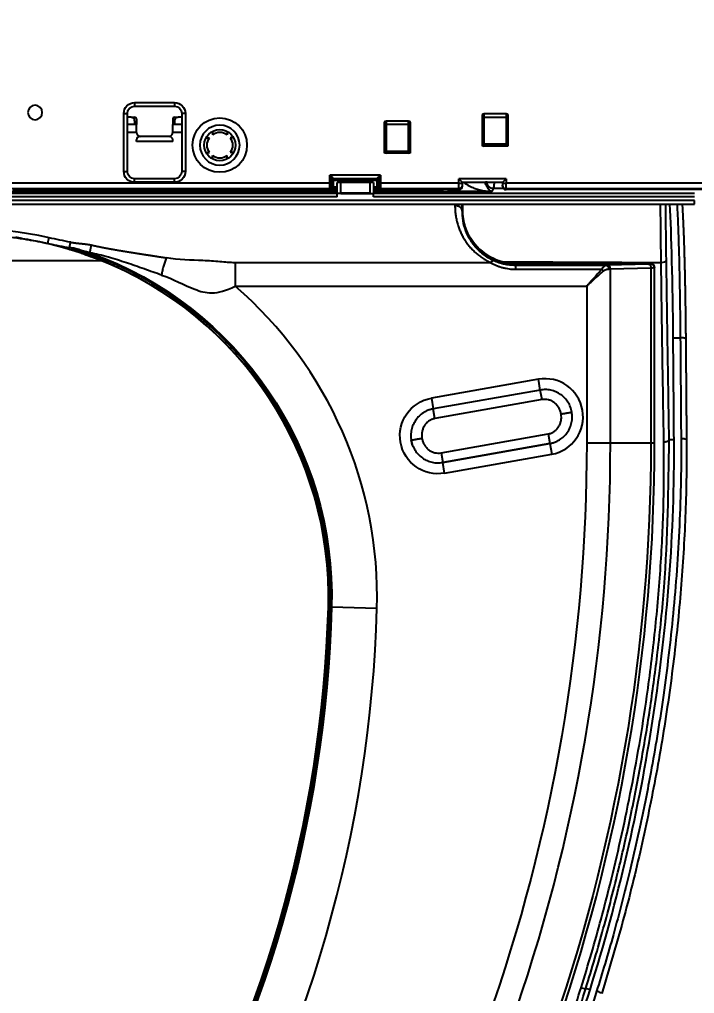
# Model space of a CAD drawing. Header units: millimetres. Extents: x 22 to 2359, y 6 to 1660.
# Drawn here: x 1861.2 to 2047.5, y 1058.3 to 1327 of the extents above; entities that cross this region are included whole.
import ezdxf

# ---------------------------------------------------------------- set-up
doc = ezdxf.new("R2010")
doc.units = ezdxf.units.MM
doc.layers.get('Defpoints').update_dxf_attribs({"linetype": 'CONTINUOUS'})
doc.layers.add('1LINE', color=7, linetype='CONTINUOUS')
doc.styles.add('Annotative', font='malgun.ttf')
doc.dimstyles.new('WOO', dxfattribs={"dimtxt": 20, "dimasz": 2, "dimexe": 1.25, "dimexo": 0.3, "dimgap": 1, "dimtad": 1, "dimdec": 1, "dimzin": 1, "dimdsep": 46, "dimtxsty": 'Annotative', "dimcen": 0, "dimclrd": 1, "dimclre": 1, "dimclrt": 2, "dimadec": 0, "dimazin": 0, "dimtfac": 1, "dimtdec": 1, "dimtofl": 0, "dimtmove": 0, "dimatfit": 3, "dimfxl": 0, "dimarcsym": 0})

# ---------------------------------------------------------------- blocks, each defined once
blk = doc.blocks.new('*D13')
at = {"layer": '1LINE', "color": 1, "lineweight": -2}
for p, q in [((1916.75, 1347.55), (2153.47, 1347.55)), ((2152.22, 1345.55), (2152.22, 910.69)), ((1846.75, 908.69), (2153.47, 908.69))]:
    blk.add_line(p, q, dxfattribs=at)
at = {"layer": '1LINE', "color": 1}
for points in [[(2151.88, 1345.55), (2152.55, 1345.55), (2152.22, 1347.55)], [(2151.88, 910.69), (2152.55, 910.69), (2152.22, 908.69)]]:
    blk.add_solid(points, dxfattribs=at)
at = {"layer": 'Defpoints', "color": 0}
for p in [(1916.45, 1347.55), (1846.45, 908.69), (2152.22, 908.69)]:
    blk.add_point(p, dxfattribs=at)
at = {"layer": '1LINE', "color": 2, "insert": (2140.88, 1127.6), "char_height": 20, "attachment_point": 5, "rotation": 90, "style": 'Annotative'}
blk.add_mtext('439', dxfattribs=at)
blk = doc.blocks.new('*D14')
at = {"layer": '1LINE', "color": 1, "lineweight": -2}
for p, q in [((1916.75, 1386.55), (2202.92, 1386.55)), ((2201.67, 1384.55), (2201.67, 910.69)), ((1846.75, 908.69), (2202.92, 908.69))]:
    blk.add_line(p, q, dxfattribs=at)
at = {"layer": '1LINE', "color": 1}
for points in [[(2201.33, 1384.55), (2202, 1384.55), (2201.67, 1386.55)], [(2201.33, 910.69), (2202, 910.69), (2201.67, 908.69)]]:
    blk.add_solid(points, dxfattribs=at)
at = {"layer": 'Defpoints', "color": 0}
for p in [(1916.45, 1386.55), (1846.45, 908.69), (2201.67, 908.69)]:
    blk.add_point(p, dxfattribs=at)
at = {"layer": '1LINE', "color": 2, "insert": (2190.34, 1146.45), "char_height": 20, "attachment_point": 5, "rotation": 90, "style": 'Annotative'}
blk.add_mtext('478', dxfattribs=at)

msp = doc.modelspace()

# ---------------------------------------------------------------- linework, layer by layer
at = {"layer": '1LINE'}
for p, q in [((1892.95, 1304.05), (1903.95, 1304.05)), ((1892.95, 1304.05), (1892.95, 1303.05)), ((1903.95, 1304.05), (1903.95, 1303.05)), ((1889.95, 1285.05), (1889.95, 1301.05)), ((1889.95, 1301.05), (1890.95, 1301.05)), ((1890.95, 1285.05), (1890.95, 1301.05)), ((1892.95, 1303.05), (1903.95, 1303.05)), ((1905.95, 1301.05), (1905.95, 1285.05)), ((1906.95, 1301.05), (1905.95, 1301.05)), ((1906.95, 1301.05), (1906.95, 1285.05)), ((1988.95, 1292.05), (1988.95, 1300.55)), ((1989.45, 1301.05), (1995.45, 1301.05)), ((1989.45, 1300.05), (1989.45, 1301.05)), ((1995.45, 1301.05), (1995.45, 1300.05)), ((1995.95, 1300.55), (1995.95, 1292.05)), ((1891.95, 1300.02), (1890.95, 1300.02)), ((1892.95, 1298.02), (1890.95, 1298.02)), ((1891.95, 1300.02), (1892.95, 1300.02)), ((1892.95, 1299.02), (1892.95, 1298.02)), ((1893.45, 1298.02), (1892.95, 1298.02)), ((1893.45, 1299.52), (1893.45, 1298.02)), ((1893.45, 1295.8), (1893.45, 1298.02)), ((1903.45, 1299.52), (1903.45, 1298.02)), ((1903.95, 1298.02), (1903.45, 1298.02)), ((1903.45, 1295.8), (1903.45, 1298.02)), ((1903.95, 1300.02), (1904.95, 1300.02)), ((1903.95, 1299.02), (1903.95, 1298.02)), ((1905.95, 1298.02), (1903.95, 1298.02)), ((1905.95, 1300.02), (1904.95, 1300.02)), ((1961.95, 1290.05), (1961.95, 1298.55)), ((1961.95, 1298.05), (1962.45, 1298.05)), ((1962.45, 1299.05), (1968.45, 1299.05)), ((1962.45, 1298.05), (1962.45, 1299.05)), ((1962.45, 1298.05), (1968.45, 1298.05)), ((1962.45, 1290.55), (1962.45, 1298.05)), ((1968.45, 1299.05), (1968.45, 1298.05)), ((1968.45, 1298.05), (1968.45, 1290.55)), ((1968.95, 1298.05), (1968.45, 1298.05)), ((1968.95, 1298.55), (1968.95, 1290.05)), ((1988.95, 1300.05), (1989.45, 1300.05)), ((1989.45, 1300.05), (1995.45, 1300.05)), ((1989.45, 1292.55), (1989.45, 1300.05)), ((1995.45, 1300.05), (1995.45, 1292.55)), ((1995.95, 1300.05), (1995.45, 1300.05)), ((1893.45, 1295.8), (1890.95, 1295.8)), ((1905.95, 1295.8), (1903.45, 1295.8)), ((1914.45, 1296.12), (1914.45, 1295.19)), ((1918.45, 1296.12), (1918.45, 1295.19)), ((1893.45, 1293.28), (1893.45, 1293.73)), ((1903.45, 1293.28), (1893.45, 1293.28)), ((1902.45, 1294.73), (1894.45, 1294.73)), ((1903.45, 1293.28), (1903.45, 1293.73)), ((1912.65, 1294.31), (1913.58, 1294.31)), ((1920.26, 1294.31), (1919.33, 1294.31)), ((1988.95, 1292.55), (1989.45, 1292.55)), ((1995.45, 1292.55), (1989.45, 1292.55)), ((1989.45, 1292.05), (1989.45, 1292.55)), ((1995.45, 1292.05), (1995.45, 1292.55)), ((1995.95, 1292.55), (1995.45, 1292.55)), ((1912.65, 1290.31), (1913.58, 1290.31)), ((1920.26, 1290.31), (1919.33, 1290.31)), ((1961.95, 1290.55), (1962.45, 1290.55)), ((1968.95, 1290.05), (1961.95, 1290.05)), ((1968.45, 1290.55), (1962.45, 1290.55)), ((1962.45, 1290.05), (1962.45, 1290.55)), ((1968.45, 1290.05), (1968.45, 1290.55)), ((1968.95, 1290.55), (1968.45, 1290.55)), ((1995.95, 1292.05), (1988.95, 1292.05)), ((1914.45, 1288.51), (1914.45, 1289.44)), ((1918.45, 1288.51), (1918.45, 1289.44)), ((1889.95, 1285.05), (1890.95, 1285.05)), ((1906.95, 1285.05), (1905.95, 1285.05)), ((1946.85, 1281.79), (1858.45, 1281.79)), ((1903.95, 1283.05), (1892.95, 1283.05)), ((1892.95, 1282.05), (1892.95, 1283.05)), ((1903.95, 1282.05), (1892.95, 1282.05)), ((1903.95, 1282.05), (1903.95, 1283.05)), ((1960.85, 1284.02), (1946.85, 1284.02)), ((1946.85, 1281.79), (1946.85, 1284.02)), ((1946.85, 1281.79), (1947.35, 1281.79)), ((1946.85, 1280.29), (1946.85, 1281.79)), ((1947.35, 1282.6), (1947.35, 1281.79)), ((1947.35, 1281.79), (1947.35, 1282.52)), ((1947.85, 1282.52), (1947.35, 1282.52)), ((1947.35, 1280.79), (1947.35, 1281.79)), ((1947.85, 1283.02), (1947.85, 1283.07)), ((1959.85, 1283.02), (1947.85, 1283.02)), ((1947.85, 1283.02), (1947.85, 1282.52)), ((1947.85, 1280.7), (1947.85, 1282.52)), ((1959.85, 1282.52), (1947.85, 1282.52)), ((1949.85, 1281.97), (1948.85, 1281.97)), ((1948.85, 1278.97), (1948.85, 1281.97)), ((1949.85, 1278.97), (1949.85, 1281.97)), ((1957.85, 1281.97), (1949.85, 1281.97)), ((1958.85, 1281.97), (1957.85, 1281.97)), ((1957.85, 1281.97), (1957.85, 1278.97)), ((1958.85, 1281.97), (1958.85, 1278.97)), ((1959.85, 1283.07), (1959.85, 1283.02)), ((1959.85, 1283.02), (1959.85, 1282.52)), ((1959.85, 1280.7), (1959.85, 1282.52)), ((1960.35, 1282.52), (1959.85, 1282.52)), ((1960.35, 1282.6), (1960.35, 1281.79)), ((1960.35, 1281.79), (1960.35, 1282.52)), ((1960.85, 1281.79), (1960.35, 1281.79)), ((1960.35, 1281.79), (1960.35, 1280.79)), ((1960.85, 1284.02), (1960.85, 1281.79)), ((1982.45, 1281.79), (1960.85, 1281.79)), ((1960.85, 1281.79), (1960.85, 1280.29)), ((1995.45, 1283.02), (1982.45, 1283.02)), ((1982.45, 1281.79), (1982.45, 1283.02)), ((1983.45, 1282.02), (1982.45, 1283.02)), ((1982.45, 1280.29), (1982.45, 1281.79)), ((1982.45, 1281.79), (1983.45, 1281.79)), ((1983.45, 1281.79), (1983.45, 1282.02)), ((1994.45, 1282.02), (1983.45, 1282.02)), ((1983.45, 1281.29), (1983.45, 1281.79)), ((1995.45, 1283.02), (1994.45, 1282.02)), ((1994.45, 1281.79), (1994.45, 1282.02)), ((1994.45, 1281.79), (1994.45, 1281.29)), ((1994.45, 1281.79), (1995.45, 1281.79)), ((1995.45, 1283.02), (1995.45, 1281.79)), ((2052.7, 1281.79), (1995.45, 1281.79)), ((1995.45, 1280.29), (1995.45, 1281.79)), ((1948.85, 1279.49), (1776.36, 1279.49)), ((1948.85, 1279.01), (1857.95, 1279.01)), ((1946.85, 1280.29), (1858.45, 1280.29)), ((1890.45, 1280.03), (1859.45, 1280.03)), ((1890.45, 1280.03), (1890.45, 1280.01)), ((1890.45, 1280.01), (1906.45, 1280.01)), ((1906.45, 1280.01), (1906.45, 1280.03)), ((1946.85, 1280.22), (1946.85, 1280.29)), ((1947.35, 1280.72), (1947.35, 1280.79)), ((1947.35, 1280.72), (1947.35, 1280.79)), ((1948.85, 1280.7), (1947.85, 1280.7)), ((1947.85, 1280.2), (1947.85, 1280.7)), ((1948.85, 1280.2), (1947.85, 1280.2)), ((1948.85, 1278.01), (1948.85, 1278.97)), ((1949.85, 1278.97), (1948.85, 1278.97)), ((1957.85, 1279.09), (1949.85, 1279.09)), ((1949.85, 1278.97), (1957.85, 1278.97)), ((1957.85, 1278.97), (1958.85, 1278.97)), ((1959.85, 1280.7), (1958.85, 1280.7)), ((1959.85, 1280.2), (1958.85, 1280.2)), ((1971.45, 1279.49), (1958.85, 1279.49)), ((2047.48, 1279.01), (1958.85, 1279.01)), ((1958.85, 1278.01), (1958.85, 1278.97)), ((1960.35, 1280.79), (1960.35, 1280.72)), ((1960.35, 1280.72), (1960.35, 1280.79)), ((1982.45, 1280.29), (1960.85, 1280.29)), ((1960.85, 1280.29), (1960.85, 1280.22)), ((1969.45, 1280.09), (1969.45, 1280.03)), ((1979.45, 1280.1), (1970.45, 1280.1)), ((1971.45, 1279.48), (1971.45, 1280.1)), ((1973.45, 1279.48), (1971.45, 1279.48)), ((1973.45, 1279.48), (1973.45, 1280.1)), ((1977.95, 1279.49), (1973.45, 1279.49)), ((1977.95, 1280.1), (1977.95, 1279.48)), ((1977.95, 1279.48), (1979.45, 1279.48)), ((1979.45, 1280.1), (1979.45, 1279.48)), ((1991.66, 1279.49), (1979.45, 1279.49)), ((1980.45, 1280.09), (1980.45, 1280.03)), ((1982.45, 1280.03), (1982.45, 1280.29)), ((1983.45, 1281.03), (1983.45, 1281.29)), ((1991.66, 1279.49), (1992.01, 1280.36)), ((1994.71, 1280.36), (1992.01, 1280.36)), ((1994.45, 1281.03), (1994.45, 1281.29)), ((2052.7, 1280.29), (1995.45, 1280.29)), ((1995.45, 1280.03), (1995.45, 1280.29)), ((2052.45, 1280.03), (1995.45, 1280.03)), ((1948.85, 1278.01), (1857.95, 1278.01)), ((2047.48, 1277.01), (1857.95, 1277.01)), ((2047.48, 1278.01), (1958.85, 1278.01)), ((2047.48, 1276.01), (2047.48, 1277.01)), ((1857.95, 1276.01), (2047.48, 1276.01)), ((1981.36, 1276.01), (1981.36, 1275.61)), ((1983.36, 1274.38), (1983.36, 1276.01)), ((1983.41, 1274.44), (1983.36, 1274.38)), ((1983.41, 1274.44), (1983.41, 1276.01)), ((1983.43, 1276.01), (1983.43, 1274.84)), ((1983.43, 1274.84), (1983.43, 1274.57)), ((1991.26, 1259.88), (1920.69, 1259.88)), ((1998.06, 1259.14), (1998.45, 1259.55)), ((2023.21, 1259.14), (1998.06, 1259.14)), ((1998.06, 1258.07), (2021.88, 1258.07)), ((2035.45, 1259.55), (1998.45, 1259.55)), ((1998.57, 1259.57), (2035.45, 1259.57)), ((2034.76, 1259.49), (2023.62, 1259.16)), ((2024.27, 1258.16), (2035.42, 1258.49)), ((2024.27, 1210.16), (2024.27, 1258.16)), ((2035.42, 1258.49), (2035.42, 1210.16)), ((2035.45, 1259.55), (2035.45, 1259.55)), ((2036.45, 1258.57), (2036.45, 1258.55)), ((2036.45, 1210.16), (2036.45, 1258.55)), ((2036.45, 1258.55), (2036.45, 1258.55)), ((1920.69, 1253.45), (2017.72, 1253.45)), ((2017.72, 1253.45), (2017.72, 1210.16)), ((2041.6, 1239.18), (2043.55, 1239.18)), ((2004.4, 1227.72), (1974.86, 1222.51)), ((2004.92, 1224.76), (2004.4, 1227.72)), ((1974.86, 1222.51), (1975.38, 1219.55)), ((2004.92, 1224.76), (1975.38, 1219.55)), ((2004.92, 1224.76), (1975.38, 1219.55)), ((2005.39, 1222.12), (2004.92, 1224.76)), ((2005.39, 1222.12), (1975.84, 1216.91)), ((1975.84, 1216.91), (1975.38, 1219.55)), ((1977.52, 1207.42), (2007.06, 1212.63)), ((2007.06, 1212.63), (2007.53, 1209.99)), ((1977.98, 1204.78), (2007.53, 1209.99)), ((2007.53, 1209.99), (1977.98, 1204.78)), ((2007.53, 1209.99), (2008.05, 1207.03)), ((2017.72, 1210.16), (2024.27, 1210.16)), ((2024.27, 1210.16), (2035.42, 1210.16)), ((2035.42, 1210.16), (2036.45, 1210.16)), ((2041.83, 1211.01), (2040.49, 1211.01)), ((1977.52, 1207.42), (1977.98, 1204.78)), ((1978.5, 1201.83), (2008.05, 1207.03)), ((1978.5, 1201.83), (1977.98, 1204.78)), ((1946.43, 1164.85), (1946.45, 1164.84)), ((1946.95, 1164.83), (1946.45, 1164.84)), ((1946.95, 1164.83), (1947.31, 1164.82)), ((1959.83, 1164.46), (1947.31, 1164.82)), ((2018.64, 1059.33), (2017.48, 1059.7))]:
    msp.add_line(p, q, dxfattribs=at)
at = {"layer": '1LINE', "extrusion": (0, 0, -1)}
msp.add_circle((-1865.45, 1301.31), 2, dxfattribs=at)
at = {"layer": '1LINE'}
for radius in [7.5, 4.3]:
    msp.add_circle((1916.45, 1292.31), radius, dxfattribs=at)
at = {"layer": '1LINE', "extrusion": (7.49855e-33, 6.12303e-17, -1)}
msp.add_circle((-1916.45, 1292.31), 5.5, dxfattribs=at)
at = {"layer": '1LINE', "extrusion": (0, 0, -1)}
for centre, radius, start, end in [((-1892.95, 1301.05), 3, 0, 90), ((-1903.95, 1301.05), 3, 90, 180), ((-1892.95, 1301.05), 2, 0, 90), ((-1903.95, 1301.05), 2, 90, 180), ((-1989.45, 1300.55), 0.5, 0, 90), ((-1995.45, 1300.55), 0.5, 90, 180), ((-1962.45, 1298.55), 0.5, 0, 90), ((-1968.45, 1298.55), 0.5, 90, 180), ((-1916.45, 1292.31), 3.5, 325.1501, 34.8499), ((-1916.45, 1292.31), 3.5, 145.1501, 214.8499), ((-1903.95, 1285.05), 3, 180, 270), ((-1903.95, 1285.05), 2, 180, 270), ((-1959.85, 1282.52), 0.5, 90, 179.9988), ((-1846.45, 1167.7), 100.04, 103.1004, 181.6372), ((-1846.45, 1167.7), 100.9, 109.8275, 181.6372), ((-1976.68, 1212.17), 10.5, 260, 80), ((-1976.68, 1212.17), 7.5, 337.8894, 350.9), ((-1541.45, 1210.16), 476.27, 180, 199.5201), ((-1541.45, 1210.16), 493.96, 180, 199.5201), ((-1596.55, 1174.85), 350.02, 181.6372, 210.4901), ((-1596.55, 1174.85), 350.04, 181.6372, 210.4901), ((-1596.55, 1174.85), 350.9, 181.6372, 210.4901)]:
    msp.add_arc(centre, radius, start, end, dxfattribs=at)
at = {"layer": '1LINE'}
for centre, radius, start, end in [((1891.95, 1299.02), 1, 0, 90), ((1892.95, 1299.52), 0.5, 0, 90), ((1903.95, 1299.52), 0.5, 90, 180), ((1904.95, 1299.02), 1, 90, 180), ((1916.45, 1292.31), 3.5, 55.1501, 124.8499), ((1894.45, 1293.73), 1, 90, 180), ((1902.45, 1293.73), 1, 0, 90), ((1989.45, 1292.55), 0.5, 180, 270), ((1995.45, 1292.55), 0.5, 270, 0), ((1962.45, 1290.55), 0.5, 180, 270), ((1968.45, 1290.55), 0.5, 270, 0), ((1916.45, 1292.31), 3.5, 235.1501, 304.8499), ((1947.85, 1282.52), 0.5, 90, 179.9992), ((1890.45, 1281.51), 1.5, 259.8411, 270), ((1982.45, 1281.03), 1, 270, 0), ((1995.45, 1281.03), 1, 180.0016, 270), ((1846.45, 1167.7), 100, 73.4508, 81.1394), ((1998.43, 1274.57), 15, 212.0303, 270.1411), ((1846.45, 1167.7), 100.54, 358.3628, 73.4699), ((1846.45, 1167.7), 100, 358.3628, 68.3591), ((1846.45, 1167.7), 100.02, 358.3628, 68.3339), ((1846.45, 1167.7), 113.42, 358.3628, 49.1172), ((2006.22, 1217.38), 10.5, 280, 100), ((2006.22, 1217.38), 7.5, 357.8922, 10.9), ((1541.45, 1210.16), 482.82, 340.4799, 0), ((1541.45, 1210.16), 495, 340.4799, 0), ((1596.55, 1174.85), 350, 329.5099, 358.3628), ((1596.55, 1174.85), 350.54, 329.5099, 358.3628), ((1596.55, 1174.85), 363.42, 329.5099, 358.3628)]:
    msp.add_arc(centre, radius, start, end, dxfattribs=at)
at = {"layer": '1LINE', "extrusion": (7.49855e-33, 6.12303e-17, -1)}
for radius in [3, 2]:
    msp.add_arc((-1892.95, 1285.05), radius, 270, 0, dxfattribs=at)
at = {"layer": '1LINE'}
for centre, major_axis, ratio, start_param, end_param in [((1894.45, 1295.8), (0, -1.07), 0.933333, 4.712389, 6.283185), ((1902.45, 1295.8), (0, -1.07), 0.933333, 6.283185, 7.853982), ((1890.45, 1281.51), (-1.5, 0), 0.999848, 1.394329, 1.570796), ((1946.85, 1280.79), (-0.5, 0), 0.999848, 1.570796, 3.141625), ((1960.85, 1280.79), (0.5, 0), 0.999848, 3.141593, 4.712389), ((1960.85, 1280.72), (0.5, 0), 0.999848, 3.141595, 4.712389), ((1970.45, 1280.09), (-1, 0), 0.017455, 4.712389, 6.283185), ((1979.45, 1280.09), (-1, 0), 0.017455, 3.141593, 4.712389), ((1982.45, 1281.29), (-1, 0), 0.999848, 1.570796, 3.141639), ((1982.45, 1281.03), (-1, 0), 0.999848, 1.570796, 3.141593), ((1995.45, 1281.29), (-1, 0), 0.999848, 0, 1.570796), ((1995.45, 1281.03), (-1, 0), 0.999848, 0, 1.570796), ((1998.62, 1274.91), (-6.17, -14.51), 0.958591, 5.130214, 5.282543), ((2039.56, 1225.17), (0, -60), 0.034921, 1.806486, 2.581606), ((1846.45, 1170.55), (0, -97.27), 0.999571, 2.98242, 3.000505), ((2038.22, 1260.48), (-1.5, -0.02), 0.368085, 1.603063, 3.104047), ((1998.59, 1274.58), (-10.77, -10.47), 0.998747, 0.792023, 0.79921), ((2023.62, 1258.16), (0.03, -1), 0.654759, 1.550983, 3.095403), ((1994.12, 912.25), (0, -1399.24), 0.034899, 1.785969, 1.806624), ((2043.77, 1211.01), (1.5, 0.01), 0.213615, 6.247454, 7.85235), ((2016.06, 1060.16), (-1.43, 0.44), 0.141671, 1.707837, 3.07107), ((2020.45, 1058.75), (1.43, -0.45), 0.099998, 6.21302, 7.885318)]:
    msp.add_ellipse(centre, major_axis=major_axis, ratio=ratio, start_param=start_param, end_param=end_param, dxfattribs=at)
at = {"layer": '1LINE', "extrusion": (0, 0, -1)}
for centre, major_axis, ratio, start_param, end_param in [((1998.47, 1274.76), (-10.6, -10.92), 0.998818, 5.513246, 6.517807), ((2035.45, 1258.57), (0.708, 0.708), 0.998783, 5.498396, 7.067974), ((2035.45, 1258.55), (0, 1), 0.999391, 0, 1.571496)]:
    msp.add_ellipse(centre, major_axis=major_axis, ratio=ratio, start_param=start_param, end_param=end_param, dxfattribs=at)
at = {"layer": '1LINE'}
for points, degree, knots in [([(1947.85, 1283.07), (1947.85, 1283.1), (1947.83, 1283.15), (1947.74, 1283.25), (1947.62, 1283.36), (1947.51, 1283.47), (1947.41, 1283.55), (1947.31, 1283.64), (1947.13, 1283.79), (1946.96, 1283.93), (1946.85, 1284.02)], 3, [0, 0, 0, 0, 0.10869, 0.235989, 0.355642, 0.480271, 0.544396, 0.609505, 0.741607, 1, 1, 1, 1]), ([(1947.35, 1282.6), (1947.35, 1282.65), (1947.34, 1282.73), (1947.28, 1282.94), (1947.17, 1283.23), (1947.02, 1283.62), (1946.91, 1283.88), (1946.85, 1284.02)], 3, [0, 0, 0, 0, 0.124715, 0.222987, 0.469287, 0.735705, 1, 1, 1, 1]), ([(1947.31, 1283.38), (1947.35, 1283.26), (1947.39, 1283.1), (1947.41, 1282.91), (1947.41, 1282.83), (1947.4, 1282.8)], 3, [0, 0, 0, 0, 0.542705, 0.786556, 1, 1, 1, 1]), ([(1960.85, 1284.02), (1960.74, 1283.93), (1960.58, 1283.79), (1960.39, 1283.64), (1960.3, 1283.56), (1960.25, 1283.52), (1960.18, 1283.46), (1960.08, 1283.36), (1959.96, 1283.25), (1959.87, 1283.15), (1959.86, 1283.1), (1959.85, 1283.07)], 3, [0, 0, 0, 0, 0.258212, 0.390474, 0.455699, 0.487963, 0.51996, 0.644827, 0.764562, 0.891441, 1, 1, 1, 1]), ([(1960.18, 1283.16), (1960.24, 1283.13), (1960.31, 1283.06), (1960.38, 1282.96), (1960.41, 1282.91), (1960.42, 1282.88)], 3, [0, 0, 0, 0, 0.460074, 0.721898, 1, 1, 1, 1]), ([(1960.85, 1284.02), (1960.8, 1283.88), (1960.69, 1283.62), (1960.54, 1283.23), (1960.43, 1282.94), (1960.37, 1282.73), (1960.36, 1282.65), (1960.35, 1282.6)], 3, [0, 0, 0, 0, 0.264086, 0.530895, 0.777481, 0.869255, 1, 1, 1, 1]), ([(1983.73, 1282.11), (1983.79, 1282.07), (1984.04, 1281.86), (1984.76, 1281.34), (1985.87, 1280.74), (1987.24, 1280.21), (1988.61, 1279.84), (1990.1, 1279.58), (1991.13, 1279.52), (1991.66, 1279.49)], 3, [0, 0, 0, 0, 0.024864, 0.114971, 0.308608, 0.465484, 0.632762, 0.810936, 1, 1, 1, 1]), ([(1989.9, 1282.09), (1989.9, 1281.95), (1989.89, 1281.69), (1989.95, 1281.42), (1989.98, 1281.29)], 3, [0, 0, 0, 0, 0.513251, 1, 1, 1, 1]), ([(1990.01, 1282.36), (1990.01, 1282.26), (1990.02, 1282), (1990.17, 1281.49), (1990.56, 1280.9), (1991.24, 1280.45), (1991.76, 1280.39), (1992.01, 1280.36)], 3, [0, 0, 0, 0, 0.093874, 0.250951, 0.50064, 0.764954, 1, 1, 1, 1]), ([(1992.2, 1282.01), (1992.19, 1281.91), (1992.15, 1281.51), (1992.08, 1280.95), (1992.03, 1280.53), (1992.01, 1280.36)], 3, [0, 0, 0, 0, 0.154491, 0.665791, 1, 1, 1, 1]), ([(1947.2, 1280.2), (1947.24, 1280.2), (1947.32, 1280.21), (1947.43, 1280.23), (1947.52, 1280.28), (1947.58, 1280.32), (1947.6, 1280.35)], 3, [0, 0, 0, 0, 0.250772, 0.501889, 0.752278, 1, 1, 1, 1]), ([(1947.39, 1280.71), (1947.39, 1280.68), (1947.39, 1280.62), (1947.36, 1280.53), (1947.32, 1280.43), (1947.28, 1280.38), (1947.25, 1280.36)], 3, [0, 0, 0, 0, 0.232665, 0.479579, 0.736995, 1, 1, 1, 1]), ([(1947.47, 1280.52), (1947.42, 1280.5), (1947.34, 1280.48), (1947.28, 1280.45), (1947.27, 1280.44), (1947.26, 1280.43)], 3, [0, 0, 0, 0, 0.48767, 0.740724, 1, 1, 1, 1]), ([(1947.27, 1280.24), (1947.31, 1280.24), (1947.39, 1280.24), (1947.54, 1280.24), (1947.7, 1280.23), (1947.81, 1280.23), (1947.86, 1280.23)], 3, [0, 0, 0, 0, 0.249759, 0.499723, 0.749872, 1, 1, 1, 1]), ([(1947.85, 1280.7), (1947.83, 1280.7), (1947.75, 1280.7), (1947.6, 1280.7), (1947.45, 1280.71), (1947.37, 1280.71), (1947.35, 1280.72), (1947.35, 1280.72)], 3, [0, 0, 0, 0, 0.076518, 0.319606, 0.580927, 0.842267, 1, 1, 1, 1]), ([(1960.35, 1280.72), (1960.35, 1280.72), (1960.35, 1280.71), (1960.3, 1280.71), (1960.17, 1280.7), (1960, 1280.7), (1959.89, 1280.7), (1959.85, 1280.7)], 3, [0, 0, 0, 0, 0.076453, 0.319581, 0.580927, 0.842255, 1, 1, 1, 1]), ([(1959.85, 1280.23), (1959.91, 1280.23), (1960.02, 1280.23), (1960.17, 1280.24), (1960.32, 1280.24), (1960.4, 1280.24), (1960.44, 1280.24)], 3, [0, 0, 0, 0, 0.250247, 0.500402, 0.750401, 1, 1, 1, 1]), ([(1960.11, 1280.35), (1960.13, 1280.32), (1960.19, 1280.28), (1960.28, 1280.23), (1960.39, 1280.21), (1960.47, 1280.2), (1960.5, 1280.2)], 3, [0, 0, 0, 0, 0.248269, 0.498953, 0.74998, 1, 1, 1, 1]), ([(1960.45, 1280.36), (1960.43, 1280.38), (1960.39, 1280.43), (1960.35, 1280.53), (1960.32, 1280.62), (1960.32, 1280.68), (1960.32, 1280.71)], 3, [0, 0, 0, 0, 0.263007, 0.520423, 0.767335, 1, 1, 1, 1]), ([(1989.98, 1281.29), (1990.02, 1281.19), (1990.09, 1280.95), (1990.29, 1280.55), (1990.54, 1280.2), (1990.84, 1279.92), (1991.09, 1279.73), (1991.37, 1279.58), (1991.56, 1279.52), (1991.66, 1279.49)], 3, [0, 0, 0, 0, 0.09116, 0.195148, 0.427148, 0.556364, 0.694696, 0.842596, 1, 1, 1, 1]), ([(1983.36, 1274.38), (1983.34, 1274.55), (1983.22, 1274.87), (1982.77, 1275.28), (1982.12, 1275.55), (1981.61, 1275.61), (1981.36, 1275.61)], 3, [0, 0, 0, 0, 0.25, 0.5, 0.75, 1, 1, 1, 1]), ([(1992.05, 1260.43), (1991.54, 1260.69), (1990.49, 1261.21), (1989.08, 1262.2), (1987.8, 1263.33), (1986.65, 1264.62), (1985.42, 1266.37), (1984.3, 1268.65), (1983.5, 1271.46), (1983.4, 1273.4), (1983.36, 1274.38)], 3, [0, 0, 0, 0, 0.085021, 0.173465, 0.26562, 0.361564, 0.461181, 0.634443, 0.814993, 1, 1, 1, 1]), ([(2038.27, 1259.93), (2038.24, 1262.72), (2038.18, 1267.97), (2038.13, 1273.36), (2038.1, 1275.93), (2038.1, 1275.99)], 3, [0, 0, 0, 0, 0.524952, 0.989035, 1, 1, 1, 1]), ([(2039.72, 1260.48), (2039.65, 1265.42), (2039.58, 1270.59), (2039.52, 1275.81), (2039.52, 1276)], 3, [0, 0, 0, 0, 0.964898, 1, 1, 1, 1]), ([(2042.65, 1276.08), (2042.68, 1275.54), (2042.74, 1274.29), (2042.84, 1272.2), (2042.93, 1269.83), (2043.02, 1267.34), (2043.1, 1264.74), (2043.18, 1262.06), (2043.25, 1259.3), (2043.31, 1256.49), (2043.36, 1253.64), (2043.41, 1250.76), (2043.46, 1247.86), (2043.49, 1244.96), (2043.53, 1242.08), (2043.54, 1240.14), (2043.55, 1239.18)], 3, [0, 0, 0, 0, 0.065931, 0.146009, 0.224719, 0.302061, 0.378031, 0.452628, 0.525852, 0.597699, 0.668172, 0.737277, 0.80502, 0.871401, 0.936402, 1, 1, 1, 1]), ([(2044.07, 1276.09), (2044.09, 1275.81), (2044.16, 1274.61), (2044.31, 1271.57), (2044.46, 1268.01), (2044.55, 1265.47), (2044.63, 1262.78), (2044.71, 1259.94), (2044.82, 1255.5), (2044.9, 1250.69), (2044.95, 1247.41), (2045.02, 1242.36), (2045.05, 1238.83)], 2, [0, 0, 0, 0.023511, 0.098626, 0.248855, 0.323969, 0.399084, 0.474198, 0.549313, 0.699542, 0.774656, 0.849771, 1, 1, 1]), ([(1831.05, 1266.51), (1832.33, 1266.71), (1833.6, 1266.89), (1836.16, 1267.19), (1837.44, 1267.32), (1841.29, 1267.62), (1843.87, 1267.73), (1849.03, 1267.73), (1851.61, 1267.62), (1855.47, 1267.32), (1856.75, 1267.19), (1859.31, 1266.89), (1860.58, 1266.71), (1861.86, 1266.51)], 3, [0, 0, 0, 0, 0.125, 0.125, 0.25, 0.25, 0.5, 0.5, 0.75, 0.75, 0.875, 0.875, 1, 1, 1, 1]), ([(1861.86, 1266.51), (1862.41, 1266.43), (1864.85, 1266.04), (1867.27, 1265.56), (1869.13, 1265.14)], 3, [0, 0, 0, 0, 0.227748, 1, 1, 1, 1]), ([(1869.13, 1265.14), (1869.11, 1265.15), (1869.1, 1265.17), (1869.08, 1265.25), (1869.07, 1265.37), (1869.08, 1265.55), (1869.1, 1265.74), (1869.13, 1265.95), (1869.18, 1266.18), (1869.24, 1266.4), (1869.29, 1266.59), (1869.33, 1266.69), (1869.35, 1266.76)], 3, [0, 0, 0, 0, 0.062497, 0.124997, 0.249997, 0.374997, 0.499997, 0.624997, 0.749996, 0.874996, 0.937496, 1, 1, 1, 1]), ([(1875.06, 1264.08), (1875.06, 1264.14), (1875.06, 1264.24), (1875.07, 1264.47), (1875.11, 1264.76), (1875.17, 1265.07), (1875.24, 1265.33), (1875.27, 1265.46), (1875.29, 1265.53)], 3, [0, 0, 0, 0, 0.125, 0.25, 0.500001, 0.750002, 0.875002, 1, 1, 1, 1]), ([(1875.29, 1265.53), (1875.63, 1265.46), (1876.01, 1265.41), (1876.35, 1265.36), (1876.74, 1265.31), (1877.05, 1265.28), (1877.47, 1265.23), (1877.62, 1265.22), (1877.84, 1265.2), (1878.17, 1265.16), (1878.2, 1265.16), (1878.64, 1265.11), (1878.94, 1265.08), (1879.33, 1265.04), (1879.66, 1264.99), (1880.05, 1264.94), (1880.39, 1264.88), (1880.76, 1264.82), (1881.1, 1264.74)], 2, [0, 0, 0, 0.125, 0.125, 0.25, 0.25, 0.375, 0.375, 0.4375, 0.4375, 0.5, 0.5, 0.625, 0.625, 0.75, 0.75, 0.875, 0.875, 1, 1, 1]), ([(1985.3, 1266.81), (1985.32, 1266.77), (1985.36, 1266.71), (1985.39, 1266.65), (1985.41, 1266.62), (1985.42, 1266.6)], 3, [0, 0, 0, 0, 0.458621, 0.722029, 1, 1, 1, 1]), ([(1880.68, 1262.62), (1880.21, 1262.74), (1879.51, 1262.91), (1878.58, 1263.18), (1877.88, 1263.38), (1877.17, 1263.58), (1876.24, 1263.83), (1875.53, 1263.98), (1875.06, 1264.08)], 3, [0, 0, 0, 0, 0.249577, 0.374676, 0.499953, 0.625241, 0.750368, 1, 1, 1, 1]), ([(1881.1, 1264.74), (1882.32, 1264.46), (1883.65, 1264.2), (1884.87, 1263.95), (1886.22, 1263.71), (1887.42, 1263.49), (1888.8, 1263.26), (1889.93, 1263.07), (1891.39, 1262.83), (1892.56, 1262.65), (1893.98, 1262.42), (1894.93, 1262.27), (1896.57, 1262.02), (1898.44, 1261.73), (1899.14, 1261.62), (1900.58, 1261.4), (1901.7, 1261.22)], 2, [0, 0, 0, 0.125, 0.125, 0.25, 0.25, 0.375, 0.375, 0.5, 0.5, 0.625, 0.625, 0.75, 0.75, 0.875, 0.875, 1, 1, 1]), ([(1810.08, 1260.44), (1822.21, 1260.45), (1846.81, 1260.47), (1871.42, 1260.45), (1883.9, 1260.44)], 3, [0, 0, 0, 0, 0.492689, 1, 1, 1, 1]), ([(1900.37, 1256.47), (1899.61, 1256.73), (1898, 1257.28), (1894.77, 1258.43), (1891.48, 1259.59), (1888.19, 1260.65), (1885.64, 1261.41), (1883.14, 1262.08), (1881.46, 1262.45), (1880.68, 1262.62)], 3, [0, 0, 0, 0, 0.117771, 0.248113, 0.497693, 0.622985, 0.748489, 0.883242, 1, 1, 1, 1]), ([(1901.7, 1261.22), (1901.6, 1261), (1901.44, 1260.59), (1901.24, 1260), (1901.06, 1259.44), (1900.84, 1258.7), (1900.65, 1257.95), (1900.48, 1257.14), (1900.41, 1256.7), (1900.37, 1256.47)], 3, [0, 0, 0, 0, 0.125044, 0.250086, 0.375128, 0.500171, 0.750255, 0.875297, 1, 1, 1, 1]), ([(1920.69, 1259.88), (1919.33, 1259.88), (1917.93, 1260.04), (1914.96, 1260.28), (1913.41, 1260.37), (1908.58, 1260.6), (1905.09, 1260.68), (1901.7, 1261.22)], 3, [0, 0, 0, 0, 0.25, 0.25, 0.5, 0.5, 1, 1, 1, 1]), ([(1992.05, 1260.43), (1992, 1260.44), (1991.88, 1260.44), (1991.7, 1260.34), (1991.5, 1260.17), (1991.34, 1259.99), (1991.26, 1259.88)], 3, [0, 0, 0, 0, 0.25, 0.5, 0.75, 1, 1, 1, 1]), ([(1998.06, 1259.14), (1997.8, 1259.14), (1997.27, 1259.16), (1996.49, 1259.22), (1995.72, 1259.32), (1995.08, 1259.44), (1994.67, 1259.54), (1994.48, 1259.58), (1994.35, 1259.61), (1994.01, 1259.71), (1993.46, 1259.87), (1992.86, 1260.09), (1992.39, 1260.28), (1992.16, 1260.38), (1992.05, 1260.43)], 3, [0, 0, 0, 0, 0.125, 0.25, 0.375, 0.5, 0.5625, 0.578125, 0.59375, 0.625, 0.75, 0.875, 0.9375, 1, 1, 1, 1]), ([(2040.49, 1211.01), (2040.45, 1213.19), (2040.38, 1217.5), (2040.28, 1223.91), (2040.18, 1230.22), (2040.08, 1236.42), (2039.98, 1242.54), (2039.89, 1248.56), (2039.8, 1254.52), (2039.75, 1258.5), (2039.72, 1260.48)], 3, [0, 0, 0, 0, 0.132841, 0.263395, 0.39163, 0.517564, 0.641299, 0.76294, 0.88151, 1, 1, 1, 1]), ([(1991.26, 1259.88), (1991.38, 1259.81), (1991.64, 1259.67), (1992.17, 1259.4), (1992.85, 1259.1), (1993.48, 1258.86), (1993.87, 1258.73), (1994.01, 1258.69), (1994.22, 1258.62), (1994.69, 1258.49), (1995.41, 1258.32), (1996.29, 1258.18), (1997.17, 1258.09), (1997.76, 1258.07), (1998.06, 1258.07)], 3, [0, 0, 0, 0, 0.0625, 0.125, 0.25, 0.375, 0.40625, 0.421875, 0.4375, 0.5, 0.625, 0.75, 0.875, 1, 1, 1, 1]), ([(2021.88, 1258.07), (2021.56, 1257.71), (2020.9, 1256.98), (2019.87, 1255.83), (2019.07, 1254.95), (2018.53, 1254.35), (2018.17, 1253.95), (2017.9, 1253.65), (2017.72, 1253.45)], 3, [0, 0, 0, 0, 0.25, 0.5, 0.75, 0.8125, 0.875, 1, 1, 1, 1]), ([(2017.72, 1253.45), (2017.92, 1253.63), (2018.22, 1253.9), (2018.62, 1254.26), (2019.22, 1254.8), (2020.1, 1255.6), (2021.25, 1256.63), (2021.98, 1257.29), (2022.34, 1257.61)], 3, [0, 0, 0, 0, 0.125, 0.1875, 0.25, 0.5, 0.75, 1, 1, 1, 1]), ([(2023.21, 1259.14), (2023.16, 1259.14), (2023.08, 1259.13), (2023, 1259.11), (2022.94, 1259.09), (2022.84, 1259.05), (2022.7, 1258.98), (2022.55, 1258.88), (2022.45, 1258.8), (2022.4, 1258.75), (2022.34, 1258.7), (2022.27, 1258.63), (2022.19, 1258.54), (2022.1, 1258.44), (2022.03, 1258.33), (2021.95, 1258.21), (2021.9, 1258.12), (2021.88, 1258.07)], 3, [0, 0, 0, 0, 0.125, 0.15625, 0.1875, 0.25, 0.375, 0.5, 0.5625, 0.59375, 0.625, 0.6875, 0.75, 0.8125, 0.875, 0.9375, 1, 1, 1, 1]), ([(2021.88, 1258.07), (2021.9, 1258.05), (2021.95, 1258.01), (2022.01, 1257.95), (2022.07, 1257.9), (2022.12, 1257.85), (2022.17, 1257.8), (2022.22, 1257.74), (2022.27, 1257.68), (2022.31, 1257.64), (2022.34, 1257.61)], 3, [0, 0, 0, 0, 0.125, 0.25, 0.375, 0.5, 0.625, 0.75, 0.875, 1, 1, 1, 1]), ([(2022.34, 1257.61), (2022.36, 1257.63), (2022.42, 1257.68), (2022.5, 1257.74), (2022.59, 1257.79), (2022.68, 1257.84), (2022.77, 1257.89), (2022.85, 1257.92), (2022.92, 1257.95), (2022.98, 1257.97), (2023.09, 1258.02), (2023.25, 1258.06), (2023.41, 1258.1), (2023.52, 1258.12), (2023.58, 1258.13), (2023.68, 1258.14), (2023.76, 1258.14), (2023.82, 1258.14)], 3, [0, 0, 0, 0, 0.0625, 0.125, 0.1875, 0.25, 0.3125, 0.375, 0.40625, 0.4375, 0.5, 0.625, 0.75, 0.8125, 0.84375, 0.875, 1, 1, 1, 1]), ([(2023.21, 1259.14), (2023.35, 1259.14), (2023.52, 1259.04), (2023.76, 1258.65), (2023.82, 1258.38), (2023.82, 1258.14)], 3, [0, 0, 0, 0, 0.5, 0.5, 1, 1, 1, 1]), ([(2034.76, 1259.49), (2034.82, 1259.49), (2034.91, 1259.47), (2035.07, 1259.38), (2035.23, 1259.2), (2035.34, 1258.96), (2035.4, 1258.72), (2035.42, 1258.58), (2035.42, 1258.49)], 3, [0, 0, 0, 0, 0.125, 0.25, 0.5, 0.75, 0.875, 1, 1, 1, 1]), ([(2035.42, 1258.49), (2035.64, 1258.5), (2035.94, 1258.51), (2036.24, 1258.52), (2036.37, 1258.53), (2036.43, 1258.54), (2036.45, 1258.54), (2036.45, 1258.55), (2036.45, 1258.55)], 3, [0, 0, 0, 0, 0.374166, 0.499417, 0.749501, 0.874725, 0.937363, 1, 1, 1, 1]), ([(2039.02, 1210.38), (2038.95, 1214.69), (2038.81, 1223.17), (2038.61, 1235.8), (2038.42, 1247.97), (2038.32, 1256.06), (2038.27, 1259.93)], 3, [0, 0, 0, 0, 0.262923, 0.516952, 0.769142, 1, 1, 1, 1]), ([(1900.37, 1256.47), (1903.59, 1255.39), (1906.54, 1253.73), (1911, 1251.98), (1912.5, 1251.53), (1916.07, 1251.58), (1918.14, 1252.1), (1920.69, 1253.45)], 3, [0, 0, 0, 0, 0.5, 0.5, 0.75, 0.75, 1, 1, 1, 1]), ([(2013.61, 1218.68), (2013.5, 1219.14), (2013.28, 1220.1), (2012.6, 1221.42), (2011.68, 1222.59), (2010.55, 1223.56), (2009.26, 1224.29), (2007.84, 1224.75), (2006.37, 1224.93), (2005.4, 1224.82), (2004.92, 1224.76)], 3, [0, 0, 0, 0, 0.121325, 0.249821, 0.374842, 0.500029, 0.625267, 0.750306, 0.878447, 1, 1, 1, 1]), ([(2010.66, 1218.16), (2010.59, 1218.46), (2010.44, 1219.08), (2010.02, 1219.93), (2009.47, 1220.68), (2008.79, 1221.31), (2008.01, 1221.78), (2007.16, 1222.09), (2006.27, 1222.22), (2005.68, 1222.16), (2005.39, 1222.12)], 3, [0, 0, 0, 0, 0.128875, 0.257468, 0.384927, 0.51107, 0.635581, 0.758274, 0.87959, 1, 1, 1, 1]), ([(1975.38, 1219.55), (1975.07, 1219.49), (1974.44, 1219.35), (1973.52, 1218.99), (1972.51, 1218.44), (1971.46, 1217.62), (1970.5, 1216.5), (1969.77, 1215.2), (1969.31, 1213.79), (1969.12, 1212.31), (1969.24, 1211.34), (1969.29, 1210.86)], 3, [0, 0, 0, 0, 0.080335, 0.163643, 0.249857, 0.374863, 0.500073, 0.625234, 0.750228, 0.878697, 1, 1, 1, 1]), ([(2007.06, 1212.63), (2007.35, 1212.7), (2007.92, 1212.83), (2008.71, 1213.26), (2009.41, 1213.84), (2009.98, 1214.56), (2010.4, 1215.38), (2010.67, 1216.28), (2010.77, 1217.22), (2010.69, 1217.84), (2010.66, 1218.16)], 3, [0, 0, 0, 0, 0.120435, 0.241748, 0.364439, 0.488951, 0.615095, 0.742554, 0.871149, 1, 1, 1, 1]), ([(2007.53, 1209.99), (2007.84, 1210.06), (2008.46, 1210.19), (2009.38, 1210.55), (2010.4, 1211.1), (2011.44, 1211.92), (2012.41, 1213.04), (2013.14, 1214.34), (2013.6, 1215.76), (2013.78, 1217.23), (2013.67, 1218.2), (2013.61, 1218.68)], 3, [0, 0, 0, 0, 0.080336, 0.163644, 0.249859, 0.374865, 0.500076, 0.625236, 0.75023, 0.878698, 1, 1, 1, 1]), ([(1975.84, 1216.91), (1975.56, 1216.84), (1974.98, 1216.71), (1974.19, 1216.28), (1973.5, 1215.7), (1972.93, 1214.98), (1972.5, 1214.16), (1972.24, 1213.26), (1972.13, 1212.32), (1972.21, 1211.7), (1972.25, 1211.38)], 3, [0, 0, 0, 0, 0.120435, 0.241746, 0.364436, 0.488948, 0.615092, 0.742552, 0.871148, 1, 1, 1, 1]), ([(1969.29, 1210.86), (1969.4, 1210.4), (1969.63, 1209.44), (1970.31, 1208.12), (1971.23, 1206.95), (1972.35, 1205.98), (1973.64, 1205.25), (1975.06, 1204.8), (1976.53, 1204.61), (1977.51, 1204.72), (1977.98, 1204.78)], 3, [0, 0, 0, 0, 0.121324, 0.24982, 0.37484, 0.500026, 0.625265, 0.750304, 0.878446, 1, 1, 1, 1]), ([(1972.25, 1211.38), (1972.32, 1211.08), (1972.46, 1210.46), (1972.88, 1209.62), (1973.44, 1208.86), (1974.12, 1208.23), (1974.9, 1207.76), (1975.75, 1207.45), (1976.64, 1207.32), (1977.23, 1207.38), (1977.52, 1207.42)], 3, [0, 0, 0, 0, 0.128874, 0.257466, 0.384925, 0.511067, 0.635579, 0.758273, 0.879589, 1, 1, 1, 1]), ([(2016.19, 1059.9), (2017.15, 1063.05), (2019.07, 1069.35), (2021.71, 1078.84), (2024.43, 1089.28), (2027.16, 1100.81), (2029.86, 1113.71), (2032.3, 1126.92), (2034.66, 1141.94), (2036.7, 1158.37), (2038.23, 1176.12), (2039.09, 1193.45), (2039.05, 1204.76), (2039.02, 1210.38)], 3, [0, 0, 0, 0, 0.062374, 0.124766, 0.187205, 0.267815, 0.351386, 0.440574, 0.527943, 0.648159, 0.766966, 0.884261, 1, 1, 1, 1]), ([(2017.48, 1059.7), (2018.32, 1062.45), (2020, 1067.93), (2022.33, 1076.2), (2024.54, 1084.47), (2027.1, 1094.77), (2029.97, 1107.49), (2032.88, 1122.44), (2035.37, 1137.57), (2037.5, 1153.51), (2040.07, 1178.25), (2040.31, 1197.56), (2040.49, 1211.01)], 3, [0, 0, 0, 0, 0.054079, 0.108147, 0.162202, 0.216248, 0.309649, 0.41085, 0.508549, 0.606468, 0.725704, 1, 1, 1, 1]), ([(2018.64, 1059.33), (2026.39, 1084.05), (2032.19, 1109.22), (2040, 1160.01), (2042.02, 1185.57), (2041.83, 1211.01)], 3, [0, 0, 0, 0, 0.5, 0.5, 1, 1, 1, 1]), ([(2043.77, 1211.33), (2043.78, 1209.18), (2043.8, 1204.88), (2043.67, 1196.38), (2043.29, 1185.92), (2042.53, 1173.65), (2041.49, 1161.75), (2040.22, 1150.33), (2038.33, 1136.21), (2036.24, 1123.48), (2034.05, 1112.08), (2032.17, 1102.99), (2029.33, 1090.5), (2026, 1077.68), (2022.84, 1066.66), (2021.24, 1061.45), (2020.45, 1058.9)], 3, [0, 0, 0, 0, 0.042099, 0.084201, 0.166256, 0.246285, 0.323853, 0.398406, 0.46948, 0.600077, 0.648065, 0.693819, 0.779381, 0.895186, 0.948824, 1, 1, 1, 1]), ([(2045.27, 1211.01), (2045.28, 1207.69), (2045.28, 1201.04), (2045.01, 1191.06), (2044.53, 1181.09), (2043.84, 1171.13), (2042.62, 1157.41), (2040.5, 1139.94), (2037.08, 1119.06), (2032.85, 1098.52), (2027.9, 1078.33), (2023.89, 1064.98), (2021.88, 1058.29)], 3, [0, 0, 0, 0, 0.064941, 0.129798, 0.194576, 0.25928, 0.323912, 0.461795, 0.600108, 0.732569, 0.865856, 1, 1, 1, 1]), ([(1942.74, 946.65), (1951.63, 953.99), (1959.92, 961.92), (1975.34, 978.91), (1982.48, 988.01), (1995.3, 1007.05), (2001.04, 1017.06), (2010.99, 1037.73), (2015.21, 1048.38), (2018.64, 1059.33)], 3, [0, 0, 0, 0, 0.25, 0.25, 0.5, 0.5, 0.75, 0.75, 1, 1, 1, 1]), ([(2020.45, 1058.9), (2018.37, 1052.26), (2013.62, 1039.14), (2005.07, 1020.74), (1995.71, 1004.3), (1986.29, 990.28), (1977.13, 978.4), (1968.33, 968.28), (1959.89, 959.54), (1951.84, 951.96), (1946.51, 947.36), (1943.93, 945.23)], 3, [0, 0, 0, 0, 0.15084, 0.301546, 0.4382, 0.558941, 0.665984, 0.761612, 0.848138, 0.927891, 1, 1, 1, 1]), ([(2010.06, 1042.64), (2011.17, 1045.5), (2013.39, 1051.19), (2015.26, 1057), (2016.19, 1059.9)], 3, [0, 0, 0, 0, 0.500677, 1, 1, 1, 1])]:
    msp.add_open_spline(points, degree=degree, knots=knots, dxfattribs=at)
for points, degree in [([(1947.85, 1283.07), (1947.59, 1283.07), (1947.35, 1282.85), (1947.35, 1282.6)], 3), ([(1959.85, 1283.07), (1960.15, 1283.07), (1960.35, 1282.88), (1960.35, 1282.6)], 3), ([(1989.98, 1281.29), (1989.87, 1281.56), (1989.72, 1281.82), (1989.52, 1282.06)], 3), ([(1948.85, 1280.03), (1934.72, 1280.03), (1920.59, 1280.03), (1906.45, 1280.03)], 3), ([(1946.85, 1280.22), (1947.11, 1280.22), (1947.35, 1280.46), (1947.35, 1280.72)], 3), ([(1947.85, 1280.2), (1947.76, 1280.2), (1947.58, 1280.2), (1947.4, 1280.2), (1947.23, 1280.2), (1947.08, 1280.21), (1946.97, 1280.21), (1946.89, 1280.21), (1946.85, 1280.22), (1946.85, 1280.22)], 2), ([(1969.45, 1280.03), (1965.92, 1280.03), (1962.39, 1280.03), (1958.85, 1280.03)], 3), ([(1959.85, 1280.2), (1959.85, 1280.2), (1959.85, 1280.44), (1959.85, 1280.7)], 3), ([(1960.85, 1280.22), (1960.85, 1280.22), (1960.82, 1280.21), (1960.75, 1280.21), (1960.64, 1280.21), (1960.5, 1280.2), (1960.33, 1280.2), (1960.14, 1280.2), (1959.95, 1280.2), (1959.85, 1280.2)], 2), ([(1960.45, 1280.43), (1960.41, 1280.47), (1960.23, 1280.52)], 2), ([(1982.45, 1280.03), (1981.79, 1280.03), (1981.12, 1280.03), (1980.45, 1280.03)], 3), ([(1981.36, 1275.61), (1981.36, 1275.19), (1981.39, 1274.36), (1981.52, 1273.12), (1981.73, 1271.89), (1982.03, 1270.68), (1982.41, 1269.5), (1982.87, 1268.36), (1983.41, 1267.25), (1984.03, 1266.19), (1984.72, 1265.17), (1985.48, 1264.22), (1986.3, 1263.32), (1987.19, 1262.48), (1988.13, 1261.72), (1989.12, 1261.02), (1990.17, 1260.41), (1990.89, 1260.05), (1991.26, 1259.88)], 3), ([(1983.58, 1272.06), (1983.82, 1270.45), (1984.49, 1268.4), (1985.63, 1266.6)], 3), ([(1984.04, 1270.34), (1983.92, 1270.74), (1983.83, 1271.12), (1983.75, 1271.49)], 3), ([(1869.35, 1266.76), (1854.34, 1270.15), (1838.57, 1270.15), (1823.55, 1266.76)], 3), ([(1875.29, 1265.53), (1873.3, 1265.9), (1871.32, 1266.31), (1869.35, 1266.76)], 3), ([(1868.96, 1265.19), (1869.04, 1265.17), (1869.12, 1265.15), (1869.19, 1265.13)], 3), ([(1869.13, 1265.14), (1871.08, 1264.71), (1873.05, 1264.35), (1875.06, 1264.08)], 3), ([(1874.94, 1263.56), (1874.97, 1263.55), (1875.01, 1263.54), (1875.05, 1263.53)], 3), ([(1883.38, 1260.65), (1882.52, 1261), (1880.75, 1261.67), (1877.98, 1262.63), (1876.04, 1263.23), (1875.05, 1263.53)], 3), ([(1878.24, 1262.53), (1879.94, 1261.95), (1881.64, 1261.32), (1883.33, 1260.65)], 3), ([(1994.82, 1260.15), (2009.31, 1260.08), (2023.79, 1260.01), (2038.27, 1259.93)], 3), ([(1920.69, 1259.88), (1920.69, 1258.1), (1920.69, 1255.78), (1920.69, 1253.45)], 3), ([(1998.06, 1259.14), (1998.06, 1259.12), (1998.06, 1258.69), (1998.06, 1258.07)], 3), ([(2023.62, 1259.16), (2023.48, 1259.15), (2023.35, 1259.15), (2023.21, 1259.14)], 3), ([(2035.45, 1259.55), (2035.45, 1259.54), (2035.45, 1259.54), (2035.41, 1259.53), (2035.35, 1259.52), (2035.28, 1259.52), (2035.18, 1259.51), (2035.06, 1259.5), (2034.92, 1259.5), (2034.82, 1259.49), (2034.76, 1259.49)], 3), ([(2035.45, 1259.55), (2035.98, 1259.55), (2036.45, 1259.07), (2036.45, 1258.55)], 3), ([(2036.39, 1258.52), (2036.45, 1258.8), (2036.34, 1259.01)], 2), ([(2043.55, 1239.18), (2043.63, 1229.92), (2043.7, 1220.64), (2043.77, 1211.33)], 3), ([(2045.05, 1238.83), (2045.17, 1224.95), (2045.27, 1211.01)], 2), ([(2011.3, 1042.31), (2013.6, 1048.03), (2015.66, 1053.83), (2017.48, 1059.7)], 3)]:
    msp.add_open_spline(points, degree=degree, dxfattribs=at)
for points, weights, degree in [([(1880.68, 1262.62), (1880.64, 1263.56), (1881.1, 1264.74)], [0.999995231089, 0.677313476924, 1], 2), ([(2023.82, 1258.14), (2023.98, 1258.15), (2024.13, 1258.15), (2024.27, 1258.16)], [0.999999997362, 0.999999997361, 0.99999999736, 0.999999997358], 3), ([(2045.05, 1238.83), (2045.08, 1239.04), (2044.45, 1239.19), (2043.55, 1239.18)], [1.17997703625, 0.940034240476, 0.940007657529, 1.17989728741], 3), ([(2010.66, 1218.16), (2012.39, 1218.46), (2013.61, 1218.68), (2013.61, 1218.68)], [1.17157255306, 0.942809058869, 0.942809148981, 1.17157282339], 3), ([(1972.25, 1211.38), (1970.52, 1211.08), (1969.29, 1210.86), (1969.29, 1210.86)], [1.17157255306, 0.942809058869, 0.94280914898, 1.17157282339], 3), ([(2040.49, 1211.01), (2040.46, 1210.66), (2039.86, 1210.4), (2039.02, 1210.38)], [1.15813527218, 0.947288821394, 0.947288242609, 1.15813353582], 3)]:
    msp.add_rational_spline(points, weights, degree=degree, dxfattribs=at)

# ---------------------------------------------------------------- dimensions: what is measured, and where the dimension line sits
for base, p1, picture, middle in [((2201.67, 908.69), (1916.45, 1386.55), '*D14', (2201.67, 1146.45)), ((2152.22, 908.69), (1916.45, 1347.55), '*D13', (2152.22, 1127.6))]:
    dim = msp.add_linear_dim(base=base, p1=p1, p2=(1846.45, 908.69), angle=90, dimstyle='WOO', override={"dimdec": 0}, dxfattribs=at)
    dim.commit()
    dim.dimension.update_dxf_attribs({"geometry": picture, "text_midpoint": middle, "dimtype": 160})

doc.saveas('drawing.dxf')
